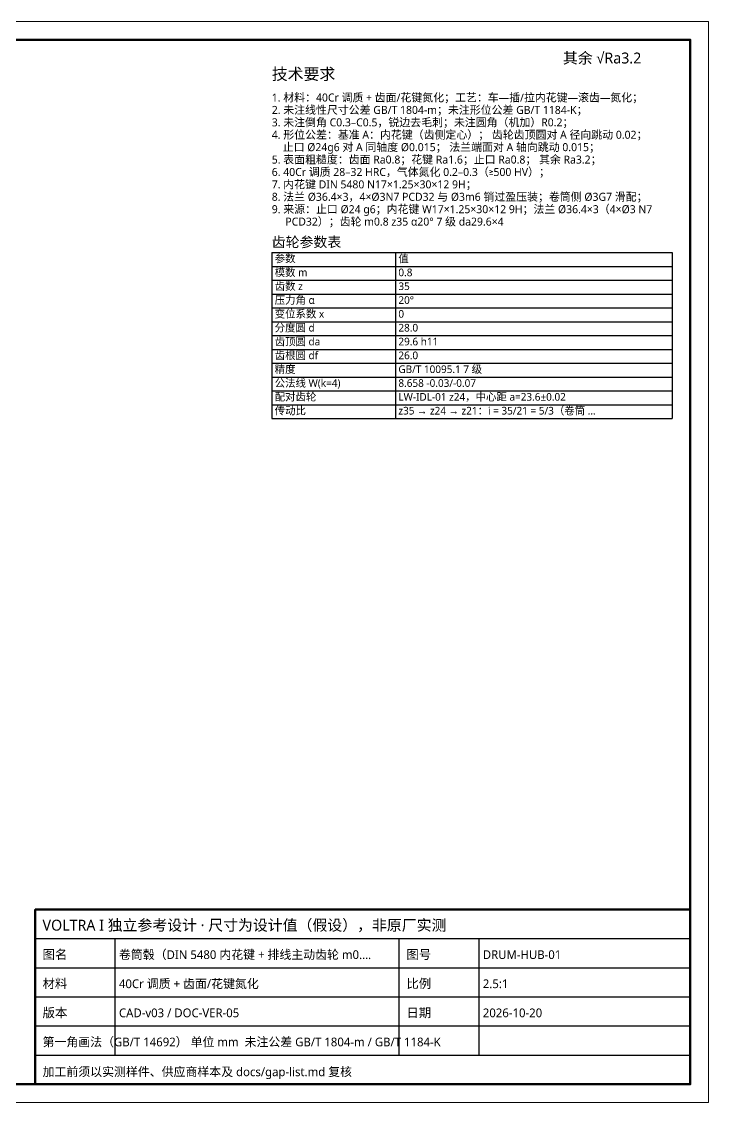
# Model space of a CAD drawing. Header units: millimetres. Extents: x 0 to 420, y 0 to 297.
# Drawn here: x 231.2 to 420, y 0 to 297 of the extents above; entities that cross this region are included whole.
import ezdxf

# ---------------------------------------------------------------- set-up
doc = ezdxf.new("R2010")
doc.units = ezdxf.units.MM
doc.layers.add('FRAME', color=7, linetype='CONTINUOUS', lineweight=70)
doc.layers.add('TEXT', color=7, linetype='CONTINUOUS', lineweight=25)
doc.styles.add('CJK', font='NotoSansCJK-Regular.ttc')

msp = doc.modelspace()

# ---------------------------------------------------------------- linework, layer by layer
at = {"layer": 'FRAME', "lineweight": 18}
msp.add_lwpolyline([(0, 0), (420, 0), (420, 297), (0, 297)], close=True, dxfattribs=at)
at = {"layer": 'FRAME'}
for points in [[(25, 5), (415, 5), (415, 292), (25, 292)], [(235, 5), (415, 5), (415, 53), (235, 53)]]:
    msp.add_lwpolyline(points, close=True, dxfattribs=at)
at = {"layer": 'TEXT'}
for p, q in [((300, 233.53), (300, 187.93)), ((334, 233.53), (334, 187.93)), ((410, 233.53), (410, 187.93)), ((235, 45), (415, 45)), ((257, 13), (257, 45)), ((335, 13), (335, 45)), ((357, 13), (357, 45)), ((235, 37), (415, 37)), ((235, 29), (415, 29)), ((235, 21), (415, 21)), ((235, 13), (415, 13))]:
    msp.add_line(p, q, dxfattribs=at)
for points in [[(300, 233.53), (410, 233.53)], [(300, 229.73), (410, 229.73)], [(300, 225.93), (410, 225.93)], [(300, 222.13), (410, 222.13)], [(300, 218.33), (410, 218.33)], [(300, 214.53), (410, 214.53)], [(300, 210.73), (410, 210.73)], [(300, 206.93), (410, 206.93)], [(300, 203.13), (410, 203.13)], [(300, 199.33), (410, 199.33)], [(300, 195.53), (410, 195.53)], [(300, 191.73), (410, 191.73)], [(300, 187.93), (410, 187.93)]]:
    msp.add_lwpolyline(points, dxfattribs=at)

# ---------------------------------------------------------------- texts
at = {"layer": 'TEXT', "style": 'CJK'}
for s, height, p in [('其余 √Ra3.2', 3, (380, 285.5)), ('技术要求', 3.2, (300, 281)), ('1. 材料：40Cr 调质 + 齿面/花键氮化；工艺：车—插/拉内花键—滚齿—氮化；', 2.2, (300, 275.04)), ('2. 未注线性尺寸公差 GB/T 1804-m；未注形位公差 GB/T 1184-K；', 2.2, (300, 271.63)), ('3. 未注倒角 C0.3–C0.5，锐边去毛刺；未注圆角（机加）R0.2；', 2.2, (300, 268.22)), ('4. 形位公差：基准 A：内花键（齿侧定心）； 齿轮齿顶圆对 A 径向跳动 0.02；', 2.2, (300, 264.81)), ('\u3000止口 Ø24g6 对 A 同轴度 Ø0.015； 法兰端面对 A 轴向跳动 0.015；', 2.2, (300, 261.4)), ('5. 表面粗糙度：齿面 Ra0.8；花键 Ra1.6；止口 Ra0.8； 其余 Ra3.2；', 2.2, (300, 257.99)), ('6. 40Cr 调质 28–32 HRC，气体氮化 0.2–0.3（≥500 HV）；', 2.2, (300, 254.58)), ('7. 内花键 DIN 5480 N17×1.25×30×12 9H；', 2.2, (300, 251.17)), ('8. 法兰 Ø36.4×3，4×Ø3N7 PCD32 与 Ø3m6 销过盈压装；卷筒侧 Ø3G7 滑配；', 2.2, (300, 247.76)), ('9. 来源：止口 Ø24 g6；内花键 W17×1.25×30×12 9H；法兰 Ø36.4×3（4×Ø3 N7', 2.2, (300, 244.35)), ('\u3000 PCD32）；齿轮 m0.8 z35 α20° 7 级 da29.6×4', 2.2, (300, 240.94)), ('齿轮参数表', 2.8, (300, 235.03)), ('参数', 2.1, (300.8, 230.83)), ('值', 2.1, (334.8, 230.83)), ('模数 m', 2.1, (300.8, 227.03)), ('0.8', 2.1, (334.8, 227.03)), ('齿数 z', 2.1, (300.8, 223.23)), ('35', 2.1, (334.8, 223.23)), ('压力角 α', 2.1, (300.8, 219.43)), ('20°', 2.1, (334.8, 219.43)), ('变位系数 x', 2.1, (300.8, 215.63)), ('0', 2.1, (334.8, 215.63)), ('分度圆 d', 2.1, (300.8, 211.83)), ('28.0', 2.1, (334.8, 211.83)), ('齿顶圆 da', 2.1, (300.8, 208.03)), ('29.6 h11', 2.1, (334.8, 208.03)), ('齿根圆 df', 2.1, (300.8, 204.23)), ('26.0', 2.1, (334.8, 204.23)), ('精度', 2.1, (300.8, 200.43)), ('GB/T 10095.1 7 级', 2.1, (334.8, 200.43)), ('公法线 W(k=4)', 2.1, (300.8, 196.63)), ('8.658 -0.03/-0.07', 2.1, (334.8, 196.63)), ('配对齿轮', 2.1, (300.8, 192.83)), ('LW-IDL-01 z24，中心距 a=23.6±0.02', 2.1, (334.8, 192.83)), ('传动比', 2.1, (300.8, 189.03)), ('z35 → z24 → z21：i = 35/21 = 5/3（卷筒 …', 2.1, (334.8, 189.03)), ('VOLTRA I 独立参考设计 · 尺寸为设计值（假设），非原厂实测', 3, (237, 47.2)), ('图名', 2.5, (237, 39.4)), ('卷筒毂（DIN 5480 内花键 + 排线主动齿轮 m0.…', 2.4, (258, 39.4)), ('图号', 2.5, (337, 39.4)), ('DRUM-HUB-01', 2.4, (358, 39.4)), ('材料', 2.5, (237, 31.4)), ('40Cr 调质 + 齿面/花键氮化', 2.4, (258, 31.4)), ('比例', 2.5, (337, 31.4)), ('2.5:1', 2.4, (358, 31.4)), ('版本', 2.5, (237, 23.4)), ('CAD-v03 / DOC-VER-05', 2.4, (258, 23.4)), ('日期', 2.5, (337, 23.4)), ('2026-10-20', 2.4, (358, 23.4)), ('第一角画法（GB/T 14692） 单位 mm  未注公差 GB/T 1804-m / GB/T 1184-K', 2.4, (237, 15.4)), ('加工前须以实测样件、供应商样本及 docs/gap-list.md 复核', 2.4, (237, 7.2))]:
    msp.add_text(s, height=height, dxfattribs=at).set_placement(p)

doc.saveas('drawing.dxf')
